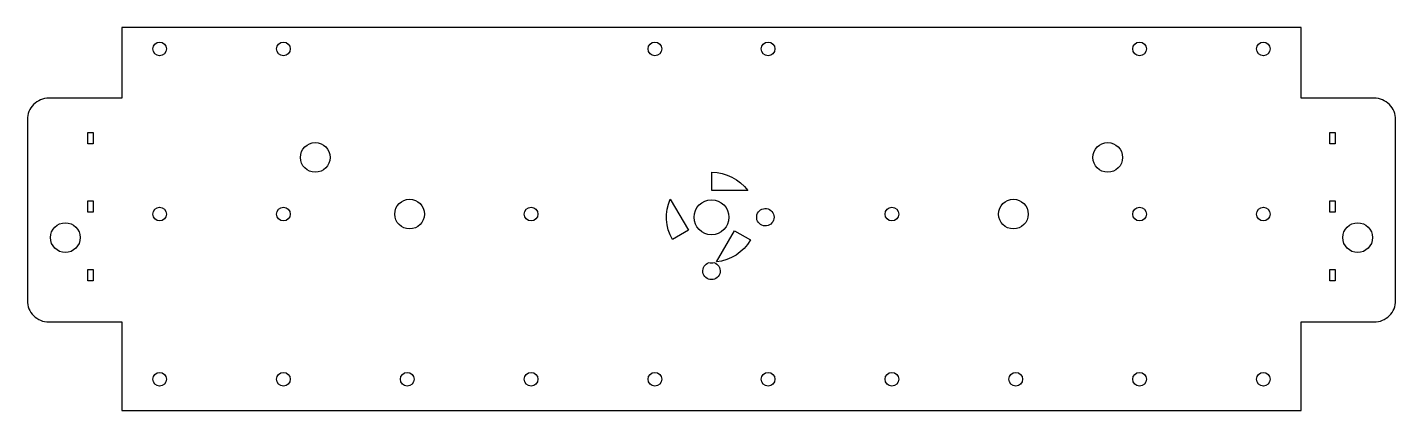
# Model space of a CAD drawing. Header units: millimetres. Extents: x -145 to 145, y -87 to -5.
import ezdxf

# ---------------------------------------------------------------- set-up
doc = ezdxf.new("R2010")
doc.units = ezdxf.units.MM
doc.layers.add('CUTOUTS', color=1, linetype='CONTINUOUS')
doc.layers.add('PERIMETER', color=5, linetype='CONTINUOUS')

msp = doc.modelspace()

# ---------------------------------------------------------------- linework, layer by layer
at = {"layer": 'CUTOUTS'}
for points in [[(-131.11, -30.13), (-132.21, -30.13), (-132.21, -27.73), (-131.11, -27.73)], [(131.11, -27.73), (132.21, -27.73), (132.21, -30.13), (131.11, -30.13)], [(-131.11, -44.63), (-132.21, -44.63), (-132.21, -42.23), (-131.11, -42.23)], [(131.11, -42.23), (132.21, -42.23), (132.21, -44.63), (131.11, -44.63)], [(-132.21, -56.73), (-131.11, -56.73), (-131.11, -59.13), (-132.21, -59.13)], [(131.11, -56.73), (132.21, -56.73), (132.21, -59.13), (131.11, -59.13)]]:
    msp.add_lwpolyline(points, close=True, dxfattribs=at)
for points in [[(0.05, -40.03), (0.05, -36.13, -0.237578), (7.69, -40.03)], [(-8.73, -41.83), (-4.91, -48.45), (-8.29, -50.4, -0.237578)], [(9.63, -46.2, 0.027197), (9.63, -45.15, -6.917)], [(4.86, -48.54), (8.24, -50.49, -0.237578), (1.04, -55.16)], [(-0.52, -55.3, 0.027197), (0.52, -55.3, -6.917)]]:
    msp.add_lwpolyline(points, format="xyb", close=True, dxfattribs=at)
for centre, radius in [((-117, -10), 1.45), ((-90.75, -10), 1.45), ((-12, -10), 1.45), ((12, -10), 1.45), ((90.75, -10), 1.45), ((117, -10), 1.45), ((-84, -33), 3.15), ((84, -33), 3.15), ((-64, -45), 3.15), ((0, -45.67), 3.71), ((64, -45), 3.15), ((-117, -45), 1.45), ((-90.75, -45), 1.45), ((-38.25, -45), 1.45), ((38.25, -45), 1.45), ((90.75, -45), 1.45), ((117, -45), 1.45), ((-137, -50), 3.15), ((137, -50), 3.15), ((-117, -80), 1.45), ((-90.75, -80), 1.45), ((-64.5, -80), 1.45), ((-38.25, -80), 1.45), ((-12, -80), 1.45), ((12, -80), 1.45), ((38.25, -80), 1.45), ((64.5, -80), 1.45), ((90.75, -80), 1.45), ((117, -80), 1.45)]:
    msp.add_circle(centre, radius, dxfattribs=at)
at = {"layer": 'PERIMETER'}
msp.add_lwpolyline([(145.05, -63.31), (145.05, -25, 0.414214), (140.5, -20.45), (125.05, -20.45), (125.05, -5.45), (-125.05, -5.45), (-125.05, -20.45), (-140.5, -20.45, 0.414214), (-145.05, -25), (-145.05, -63.31, 0.414214), (-140.5, -67.86), (-125.05, -67.86), (-125.05, -86.65), (125.05, -86.65), (125.05, -67.86), (140.5, -67.86, 0.414214)], format="xyb", close=True, dxfattribs=at)

doc.saveas('drawing.dxf')
